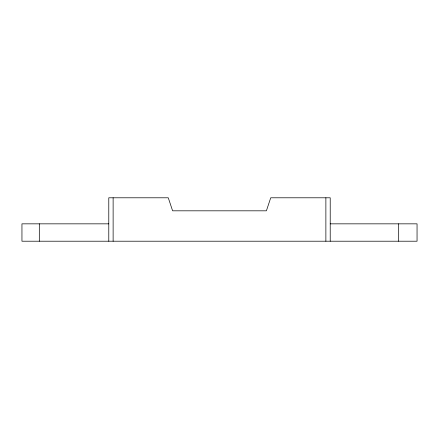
<?xml version="1.0" encoding="UTF-8"?>
<svg xmlns="http://www.w3.org/2000/svg" width="439" height="439" viewBox="0 0 439 439"><rect width="100%" height="100%" fill="white"/><g stroke="black" fill="none" stroke-linecap="round" stroke-linejoin="round"><path stroke-width="0.66" d="M108.784 223.841L21.95 223.841L21.95 241.209L417.05 241.209L417.05 223.841L330.216 223.841M398.678 223.841L398.678 241.209M330.216 241.209L330.216 197.791L270.731 197.791L266.391 210.819L172.609 210.819L168.269 197.791L108.784 197.791L108.784 241.209M325.875 197.791L325.875 241.209M113.125 197.791L113.125 241.209M39.318 223.841L39.318 241.209"/></g></svg>
